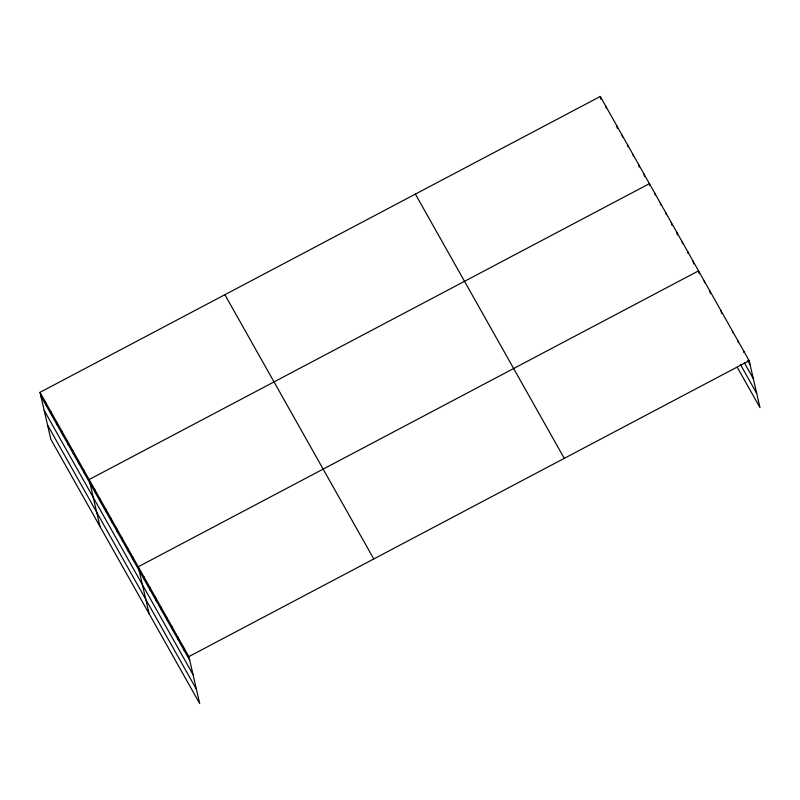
<?xml version="1.0" encoding="UTF-8"?>
<svg xmlns="http://www.w3.org/2000/svg" width="800" height="800" viewBox="0 0 800 800"><rect width="100%" height="100%" fill="white"/><g stroke="black" fill="none" stroke-linecap="round" stroke-linejoin="round"><path stroke-width="1.2" d="M40 392.35L188.88 656.6L199.71 703.54L50.84 439.28L40 392.35L600.29 96.46L749.16 360.72L760 407.65L737.5 367.72M188.88 656.6L749.16 360.72M747.77 360.45L750.02 364.44M744.32 362.73L753.32 378.7M740.4 364.44L756.71 393.39M415.39 194.11L564.27 458.36M224.89 294.71L373.77 558.96M40.86 396.07L189.74 660.33M44.15 410.33L193.03 674.59M47.54 425.02L196.42 689.28M743.54 350.73L743.97 352.6M737.92 340.75L738.35 342.61M732.29 330.77L732.72 332.63M721.04 310.8L721.69 313.59M709.79 290.84L710.44 293.63M704.17 280.85L704.6 282.71M699.19 273.66L698.55 270.87L138.26 566.76L149.09 613.69M693.09 261.18L693.73 263.97M687.63 251.49L688.06 253.35M682.17 241.8L682.6 243.66M676.71 232.11L677.36 234.91M671.25 222.42L671.9 225.22M665.79 212.73L666.22 214.6M660.33 203.04L660.76 204.91M654.88 193.36L655.31 195.22M649.85 185.53L649.42 183.67L89.13 479.55L99.97 526.49M643.96 173.98L644.6 176.77M638.5 164.29L639.14 167.08M633.04 154.6L633.47 156.46M627.58 144.91L628.01 146.77M622.12 135.22L622.55 137.08M616.66 125.53L617.31 128.32M605.75 106.15L606.18 108.01M600.29 96.46L600.93 99.26M183.25 646.62L184.11 650.34M177.63 636.64L178.49 640.36M172 626.65L172.86 630.38M166.38 616.67L167.24 620.4M160.76 606.69L161.62 610.41M155.13 596.71L155.99 600.43M149.51 586.72L150.37 590.45M143.88 576.74L144.74 580.46M132.8 557.07L133.66 560.79M127.34 547.38L128.2 551.1M121.88 537.69L122.74 541.41M116.42 528L117.28 531.72M110.96 518.31L111.82 522.03M105.51 508.62L106.37 512.35M100.05 498.93L100.91 502.66M94.59 489.24L95.45 492.97M83.67 469.86L84.53 473.59M78.21 460.17L79.07 463.9M72.75 450.49L73.61 454.21M67.29 440.8L68.15 444.52M61.84 431.11L62.7 434.83M56.38 421.42L57.24 425.14M50.92 411.73L51.78 415.45M45.46 402.04L46.32 405.76"/></g></svg>
